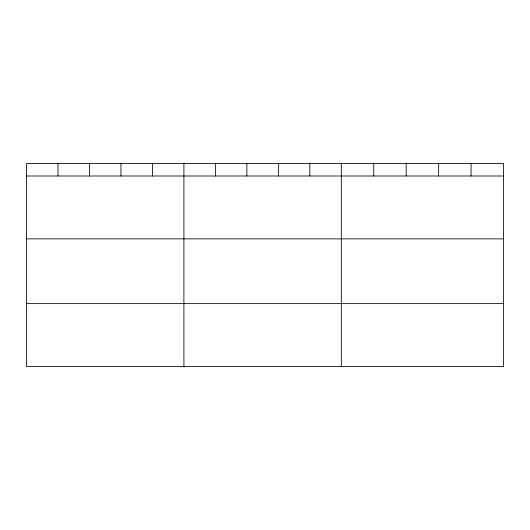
<?xml version="1.0" encoding="UTF-8"?>
<svg xmlns="http://www.w3.org/2000/svg" width="530" height="530" viewBox="0 0 530 530"><rect width="100%" height="100%" fill="white"/><g stroke="black" fill="none" stroke-linecap="round" stroke-linejoin="round"><path stroke-width="0.79" d="M503.5 238.858L503.5 163.518L26.5 163.518L26.5 366.482L503.5 366.482L503.5 238.858L26.5 238.858M26.5 176L503.5 176M26.5 303.624L503.5 303.624M471.064 163.518L471.064 176M438.628 163.518L438.628 176M406.192 163.518L406.192 176M373.756 163.518L373.756 176M341.32 163.518L341.32 366.482M309.838 163.518L309.838 176M278.356 163.518L278.356 176M246.874 163.518L246.874 176M215.392 163.518L215.392 176M183.91 163.518L183.91 366.482M152.428 163.518L152.428 176M120.946 163.518L120.946 176M89.464 163.518L89.464 176M57.982 163.518L57.982 176"/></g></svg>
